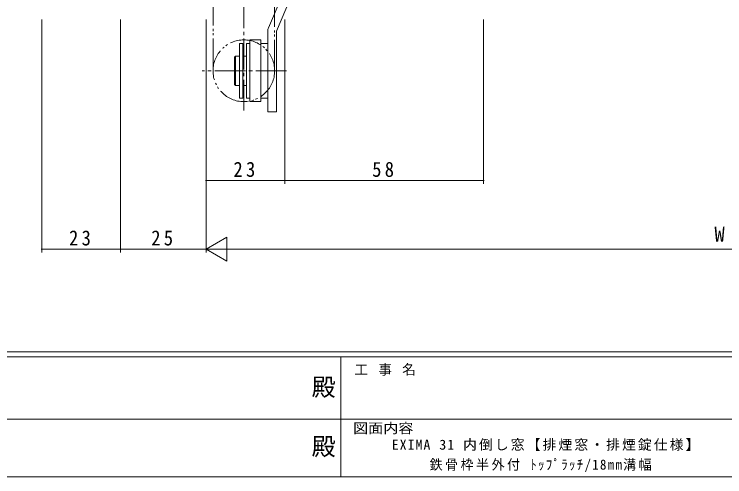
# Model space of a CAD drawing. Units: millimetres on the paper. Extents: x -420 to 373, y -297 to 267.
# Drawn here: x -128 to 79.4, y -297 to -162.1 of the extents above; entities that cross this region are included whole.
import ezdxf
from ezdxf.enums import TextEntityAlignment as Align

# ---------------------------------------------------------------- set-up
doc = ezdxf.new("R2010")
doc.units = ezdxf.units.MM
doc.linetypes.add('CHAIN2', pattern=[12, 9, -1, 1, -1])
doc.linetypes.add('DOUBLE_CHAIN2', pattern=[12.8, 9, -1, 0.6, -0.6, 0.6, -1])
for name, color, linetype, lineweight in [('0-1_YKK_ZWAK', 7, 'Continuous', 9), ('0-5_YKK_13', 4, 'Continuous', 9), ('0-6_YKK_D', 6, 'Continuous', 9)]:
    doc.layers.add(name, color=color, linetype=linetype, lineweight=lineweight)
doc.layers.add('0-2_USER1', color=3, linetype='Continuous')
doc.styles.add('ＭＳ ゴシック', font='')
doc.styles.get('ＭＳ ゴシック').set_extended_font_data('MS Gothic')

msp = doc.modelspace()

# ---------------------------------------------------------------- linework, layer by layer
at = {"layer": '0-1_YKK_ZWAK'}
for p, q in [((352.3, -260.575), (-417.7, -260.575)), ((314.5, -261.975), (-417.7, -261.975)), ((-32.7, -261.975), (-32.7, -296.975)), ((-160.1, -280.175), (-31.3, -280.175)), ((-31.3, -280.175), (97.5, -280.175)), ((-417.7, -296.975), (314.5, -296.975))]:
    msp.add_line(p, q, dxfattribs=at)
at = {"layer": '0-5_YKK_13'}
for p, q in [((-53.782, -166.038), (-34.282, -120.099)), ((-51.481, -167.014), (-31.981, -121.075)), ((-53.981, -190.575), (-53.981, -167.014)), ((-51.481, -190.575), (-51.481, -167.014)), ((-59.181, -187.575), (-59.181, -169.575)), ((-59.181, -169.575), (-55.981, -169.575)), ((-55.981, -169.575), (-55.981, -187.575)), ((-62.281, -170.575), (-61.281, -170.575)), ((-61.281, -170.575), (-61.281, -186.575)), ((-60.181, -170.575), (-59.181, -170.575)), ((-60.181, -186.575), (-60.181, -170.575)), ((-55.981, -170.575), (-53.981, -170.575)), ((-63.681, -174.625), (-63.381, -174.325)), ((-63.681, -182.525), (-63.681, -174.625)), ((-63.381, -174.325), (-62.281, -174.325)), ((-63.381, -182.825), (-63.381, -174.325)), ((-61.281, -174.325), (-60.181, -174.325)), ((-63.381, -182.825), (-63.681, -182.525)), ((-62.281, -182.825), (-63.381, -182.825)), ((-60.181, -182.825), (-61.281, -182.825)), ((-59.181, -186.575), (-60.181, -186.575)), ((-53.981, -186.575), (-55.981, -186.575)), ((-55.981, -187.575), (-59.181, -187.575)), ((-51.481, -190.575), (-53.981, -190.575))]:
    msp.add_line(p, q, dxfattribs=at)
at = {"layer": '0-5_YKK_13', "linetype": 'CHAIN2'}
for p, q in [((-60.981, -190.182), (-60.981, -132.613)), ((-48.49, -178.575), (-73.116, -178.575))]:
    msp.add_line(p, q, dxfattribs=at)
at = {"layer": '0-5_YKK_13', "linetype": 'DOUBLE_CHAIN2'}
for p, q in [((-69.982, -143.576), (-69.981, -178.576)), ((-51.981, -178.575), (-51.982, -143.575))]:
    msp.add_line(p, q, dxfattribs=at)
at = {"layer": '0-5_YKK_13'}
msp.add_lwpolyline([(-61.281, -186.575), (-62.281, -186.575), (-62.281, -170.575)], dxfattribs=at)
at = {"layer": '0-5_YKK_13', "linetype": 'DOUBLE_CHAIN2'}
msp.add_circle((-60.981, -178.575), 9, dxfattribs=at)
at = {"layer": '0-5_YKK_13'}
msp.add_arc((-51.481, -167.014), 2.5, 157, 180, dxfattribs=at)
at = {"layer": '0-6_YKK_D'}
for p, q in [((-119.981, -163.575), (-119.981, -231.575)), ((-96.981, -163.575), (-96.981, -231.575)), ((-96.981, -163.575), (-96.981, -231.575)), ((-71.981, -163.575), (-71.981, -211.575)), ((-71.981, -163.575), (-71.981, -231.575)), ((-71.981, -163.575), (-71.981, -231.575)), ((-48.981, -163.575), (-48.981, -211.575)), ((-48.981, -163.575), (-48.981, -211.575)), ((9.019, -163.575), (9.019, -211.575)), ((-71.981, -210.575), (-48.981, -210.575)), ((-48.981, -210.575), (9.019, -210.575)), ((-71.981, -230.575), (-65.919, -227.075)), ((-65.919, -234.075), (-65.919, -227.075)), ((-96.981, -230.575), (-119.981, -230.575)), ((-96.981, -230.575), (-71.981, -230.575)), ((-71.981, -230.575), (-59.856, -230.575)), ((-71.981, -230.575), (-65.919, -234.075)), ((221.019, -230.575), (-64.981, -230.575))]:
    msp.add_line(p, q, dxfattribs=at)
for centre, start, end in [((-71.981, -210.575), 0, 180), ((-71.981, -210.575), 180, 0), ((-48.981, -210.575), 0, 180), ((-48.981, -210.575), 0, 180), ((-48.981, -210.575), 180, 0), ((-48.981, -210.575), 180, 0), ((9.019, -210.575), 0, 180), ((9.019, -210.575), 180, 0), ((-119.981, -230.575), 0, 180), ((-119.981, -230.575), 180, 0), ((-96.981, -230.575), 0, 180), ((-96.981, -230.575), 0, 180), ((-96.981, -230.575), 180, 0), ((-96.981, -230.575), 180, 0)]:
    msp.add_arc(centre, 0.106, start, end, dxfattribs=at)

# ---------------------------------------------------------------- texts
at = {"layer": '0-1_YKK_ZWAK', "color": 2, "style": 'ＭＳ ゴシック'}
for p in [(-41.182, -274.932), (-41.182, -292.253)]:
    msp.add_text('殿', height=5.132, dxfattribs=at).set_placement(p, align=Align.BOTTOM_LEFT)
at = {"layer": '0-1_YKK_ZWAK', "style": 'ＭＳ ゴシック', "width": 1.1}
msp.add_text('図面内容', height=2.933, dxfattribs=at).set_placement((-29.083, -285.124), align=Align.BOTTOM_LEFT)
at = {"layer": '0-1_YKK_ZWAK', "insert": (-28.688, -267.508), "char_height": 2.933, "attachment_point": 7, "style": 'ＭＳ ゴシック'}
msp.add_mtext('\\T1.16;工\\~事\\~名', dxfattribs=at)
at = {"layer": '0-2_USER1', "color": 7, "char_height": 2.933, "attachment_point": 7, "style": 'ＭＳ ゴシック'}
for s, insert in [('\\T1.16;EXIMA\\~31\\~内倒し窓【排煙窓・排煙錠仕様】', (-17.783, -289.424)), ('\\T1.19;\\W0.95;鉄骨枠半外付\\~ﾄｯﾌﾟﾗｯﾁ/18mm溝幅', (-6.743, -295.6))]:
    msp.add_mtext(s, dxfattribs=dict(at, insert=insert))
at = {"layer": '0-6_YKK_D', "color": 3, "style": 'ＭＳ ゴシック'}
msp.add_text('W', height=4.399, dxfattribs=at).set_placement((76.419, -229.775), align=Align.BOTTOM_LEFT)
at = {"layer": '0-6_YKK_D', "color": 3, "char_height": 4.399, "attachment_point": 7, "style": 'ＭＳ ゴシック'}
for s, insert in [('\\T1.36;\\W0.9;23', (-64.001, -209.575)), ('\\T1.36;\\W0.9;58', (-23.501, -209.575)), ('\\T1.36;\\W0.9;23', (-112.001, -229.575)), ('\\T1.36;\\W0.9;25', (-88.001, -229.575))]:
    msp.add_mtext(s, dxfattribs=dict(at, insert=insert))

doc.saveas('drawing.dxf')
